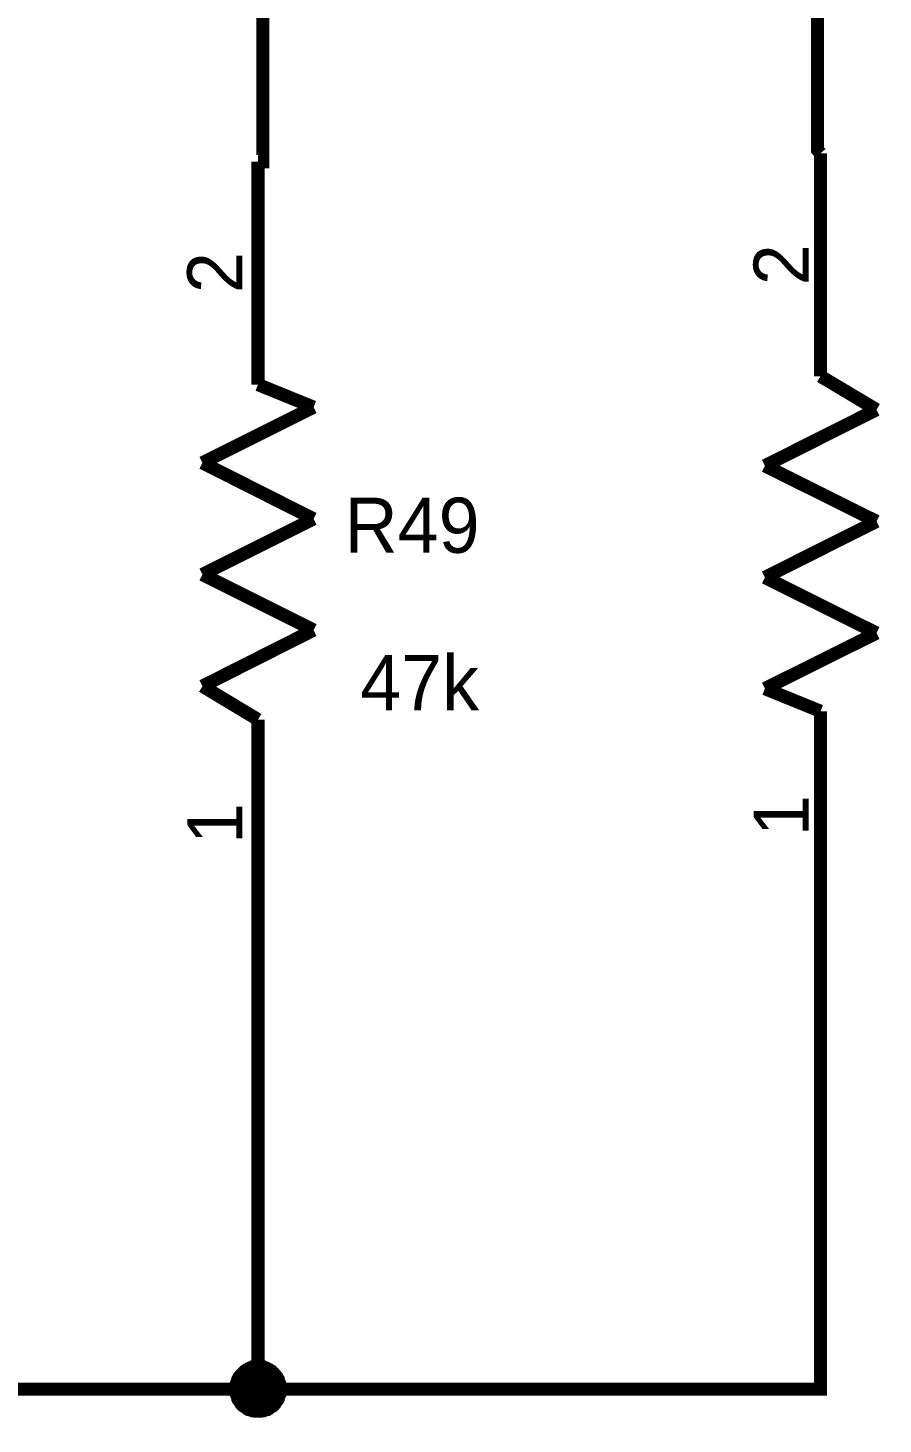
# Model space of a CAD drawing. Header units: millimetres. Extents: x 0 to 800, y 0 to 567.
# Drawn here: x 117.15 to 136.63, y 228.52 to 260.31 of the extents above; entities that cross this region are included whole.
import ezdxf

# ---------------------------------------------------------------- set-up
doc = ezdxf.new("R2010")
doc.units = ezdxf.units.MM
doc.layers.add('Sheet', color=255, linetype='Continuous')

msp = doc.modelspace()

# ---------------------------------------------------------------- linework, layer by layer
at = {"layer": 'Sheet'}
for points, const_width in [([(135.202, 257.451), (135.134, 257.53), (135.134, 272.436), (134.955, 272.436)], 0.3), ([(122.501, 264.317), (122.501, 257.261), (122.389, 257.261)], 0.3), ([(135.202, 252.378), (135.202, 257.451)], 0.3), ([(122.389, 252.188), (122.389, 257.261)], 0.3), ([(122.389, 252.188), (122.389, 252.949)], 0.3), ([(135.202, 252.378), (135.202, 253.14)], 0.3), ([(135.202, 252.378), (136.478, 251.617)], 0.3), ([(123.655, 251.673), (122.389, 252.188)], 0.3), ([(121.124, 250.407), (123.655, 251.673)], 0.3), ([(136.478, 251.617), (133.936, 250.34)], 0.3), ([(123.655, 249.13), (121.124, 250.407)], 0.3), ([(133.936, 250.34), (136.478, 249.074)], 0.3), ([(121.124, 247.865), (123.655, 249.13)], 0.3), ([(136.478, 249.074), (133.936, 247.798)], 0.3), ([(123.655, 246.599), (121.124, 247.865)], 0.3), ([(133.936, 247.798), (136.478, 246.532)], 0.3), ([(121.124, 245.322), (123.655, 246.599)], 0.3), ([(136.478, 246.532), (133.936, 245.266)], 0.3), ([(122.389, 244.561), (121.124, 245.322)], 0.3), ([(133.936, 245.266), (135.202, 244.751)], 0.3), ([(135.202, 244.751), (135.202, 239.678)], 0.3), ([(135.202, 244.751), (135.202, 243.99)], 0.3), ([(122.389, 244.561), (122.389, 239.488)], 0.3), ([(122.389, 244.561), (122.389, 243.799)], 0.3), ([(135.202, 239.678), (135.202, 229.319), (122.389, 229.319)], 0.3), ([(122.389, 229.319), (122.389, 239.488)], 0.3), ([(121.885, 229.319), (121.885, 229.341), (121.885, 229.375), (121.897, 229.397), (121.897, 229.419), (121.897, 229.442), (121.908, 229.475), (121.919, 229.498), (121.93, 229.52), (121.93, 229.543), (121.941, 229.565), (121.953, 229.587), (121.975, 229.61), (121.986, 229.621), (121.997, 229.643), (122.02, 229.666), (122.031, 229.677), (122.053, 229.699), (122.065, 229.711), (122.087, 229.733), (122.109, 229.744), (122.132, 229.755), (122.143, 229.767), (122.165, 229.778), (122.188, 229.789), (122.21, 229.8), (122.244, 229.811), (122.266, 229.823), (122.289, 229.823), (122.311, 229.823), (122.333, 229.834), (122.367, 229.834), (122.389, 229.834)], 0.3), ([(121.885, 229.319), (121.885, 229.341), (121.885, 229.375), (121.897, 229.397), (121.897, 229.419), (121.897, 229.442), (121.908, 229.475), (121.919, 229.498), (121.93, 229.52), (121.93, 229.543), (121.941, 229.565), (121.953, 229.587), (121.975, 229.61), (121.986, 229.621), (121.997, 229.643), (122.02, 229.666), (122.031, 229.677), (122.053, 229.699), (122.065, 229.711), (122.087, 229.733), (122.109, 229.744), (122.132, 229.755), (122.143, 229.767), (122.165, 229.778), (122.188, 229.789), (122.21, 229.8), (122.244, 229.811), (122.266, 229.823), (122.289, 229.823), (122.311, 229.823), (122.333, 229.834), (122.367, 229.834), (122.389, 229.834)], 0.3), ([(121.885, 229.319), (121.885, 229.341), (121.885, 229.375), (121.897, 229.397), (121.897, 229.419), (121.897, 229.442), (121.908, 229.475), (121.919, 229.498), (121.93, 229.52), (121.93, 229.543), (121.941, 229.565), (121.953, 229.587), (121.975, 229.61), (121.986, 229.621), (121.997, 229.643), (122.02, 229.666), (122.031, 229.677), (122.053, 229.699), (122.065, 229.711), (122.087, 229.733), (122.109, 229.744), (122.132, 229.755), (122.143, 229.767), (122.165, 229.778), (122.188, 229.789), (122.21, 229.8), (122.244, 229.811), (122.266, 229.823), (122.289, 229.823), (122.311, 229.823), (122.333, 229.834), (122.367, 229.834), (122.389, 229.834)], 0.3), ([(121.885, 229.319), (121.885, 229.341), (121.885, 229.375), (121.897, 229.397), (121.897, 229.419), (121.897, 229.442), (121.908, 229.475), (121.919, 229.498), (121.93, 229.52), (121.93, 229.543), (121.941, 229.565), (121.953, 229.587), (121.975, 229.61), (121.986, 229.621), (121.997, 229.643), (122.02, 229.666), (122.031, 229.677), (122.053, 229.699), (122.065, 229.711), (122.087, 229.733), (122.109, 229.744), (122.132, 229.755), (122.143, 229.767), (122.165, 229.778), (122.188, 229.789), (122.21, 229.8), (122.244, 229.811), (122.266, 229.823), (122.289, 229.823), (122.311, 229.823), (122.333, 229.834), (122.367, 229.834), (122.389, 229.834)], 0.3), ([(121.885, 229.319), (121.885, 229.341), (121.885, 229.375), (121.897, 229.397), (121.897, 229.419), (121.897, 229.442), (121.908, 229.475), (121.919, 229.498), (121.93, 229.52), (121.93, 229.543), (121.941, 229.565), (121.953, 229.587), (121.975, 229.61), (121.986, 229.621), (121.997, 229.643), (122.02, 229.666), (122.031, 229.677), (122.053, 229.699), (122.065, 229.711), (122.087, 229.733), (122.109, 229.744), (122.132, 229.755), (122.143, 229.767), (122.165, 229.778), (122.188, 229.789), (122.21, 229.8), (122.244, 229.811), (122.266, 229.823), (122.289, 229.823), (122.311, 229.823), (122.333, 229.834), (122.367, 229.834), (122.389, 229.834)], 0.3), ([(121.885, 229.319), (121.885, 229.341), (121.885, 229.375), (121.897, 229.397), (121.897, 229.419), (121.897, 229.442), (121.908, 229.475), (121.919, 229.498), (121.93, 229.52), (121.93, 229.543), (121.941, 229.565), (121.953, 229.587), (121.975, 229.61), (121.986, 229.621), (121.997, 229.643), (122.02, 229.666), (122.031, 229.677), (122.053, 229.699), (122.065, 229.711), (122.087, 229.733), (122.109, 229.744), (122.132, 229.755), (122.143, 229.767), (122.165, 229.778), (122.188, 229.789), (122.21, 229.8), (122.244, 229.811), (122.266, 229.823), (122.289, 229.823), (122.311, 229.823), (122.333, 229.834), (122.367, 229.834), (122.389, 229.834)], 0.3), ([(121.885, 229.319), (121.885, 229.341), (121.885, 229.375), (121.897, 229.397), (121.897, 229.419), (121.897, 229.442), (121.908, 229.475), (121.919, 229.498), (121.93, 229.52), (121.93, 229.543), (121.941, 229.565), (121.953, 229.587), (121.975, 229.61), (121.986, 229.621), (121.997, 229.643), (122.02, 229.666), (122.031, 229.677), (122.053, 229.699), (122.065, 229.711), (122.087, 229.733), (122.109, 229.744), (122.132, 229.755), (122.143, 229.767), (122.165, 229.778), (122.188, 229.789), (122.21, 229.8), (122.244, 229.811), (122.266, 229.823), (122.289, 229.823), (122.311, 229.823), (122.333, 229.834), (122.367, 229.834), (122.389, 229.834)], 0.0991), ([(121.885, 229.319), (121.885, 229.341), (121.885, 229.375), (121.897, 229.397), (121.897, 229.419), (121.897, 229.442), (121.908, 229.475), (121.919, 229.498), (121.93, 229.52), (121.93, 229.543), (121.941, 229.565), (121.953, 229.587), (121.975, 229.61), (121.986, 229.621), (121.997, 229.643), (122.02, 229.666), (122.031, 229.677), (122.053, 229.699), (122.065, 229.711), (122.087, 229.733), (122.109, 229.744), (122.132, 229.755), (122.143, 229.767), (122.165, 229.778), (122.188, 229.789), (122.21, 229.8), (122.244, 229.811), (122.266, 229.823), (122.289, 229.823), (122.311, 229.823), (122.333, 229.834), (122.367, 229.834), (122.389, 229.834)], 0.0991), ([(121.885, 229.319), (121.885, 229.341), (121.885, 229.375), (121.897, 229.397), (121.897, 229.419), (121.897, 229.442), (121.908, 229.475), (121.919, 229.498), (121.93, 229.52), (121.93, 229.543), (121.941, 229.565), (121.953, 229.587), (121.975, 229.61), (121.986, 229.621), (121.997, 229.643), (122.02, 229.666), (122.031, 229.677), (122.053, 229.699), (122.065, 229.711), (122.087, 229.733), (122.109, 229.744), (122.132, 229.755), (122.143, 229.767), (122.165, 229.778), (122.188, 229.789), (122.21, 229.8), (122.244, 229.811), (122.266, 229.823), (122.289, 229.823), (122.311, 229.823), (122.333, 229.834), (122.367, 229.834), (122.389, 229.834)], 0.0991), ([(121.885, 229.319), (121.885, 229.341), (121.885, 229.375), (121.897, 229.397), (121.897, 229.419), (121.897, 229.442), (121.908, 229.475), (121.919, 229.498), (121.93, 229.52), (121.93, 229.543), (121.941, 229.565), (121.953, 229.587), (121.975, 229.61), (121.986, 229.621), (121.997, 229.643), (122.02, 229.666), (122.031, 229.677), (122.053, 229.699), (122.065, 229.711), (122.087, 229.733), (122.109, 229.744), (122.132, 229.755), (122.143, 229.767), (122.165, 229.778), (122.188, 229.789), (122.21, 229.8), (122.244, 229.811), (122.266, 229.823), (122.289, 229.823), (122.311, 229.823), (122.333, 229.834), (122.367, 229.834), (122.389, 229.834)], 0.0991), ([(121.885, 229.319), (121.885, 229.341), (121.885, 229.375), (121.897, 229.397), (121.897, 229.419), (121.897, 229.442), (121.908, 229.475), (121.919, 229.498), (121.93, 229.52), (121.93, 229.543), (121.941, 229.565), (121.953, 229.587), (121.975, 229.61), (121.986, 229.621), (121.997, 229.643), (122.02, 229.666), (122.031, 229.677), (122.053, 229.699), (122.065, 229.711), (122.087, 229.733), (122.109, 229.744), (122.132, 229.755), (122.143, 229.767), (122.165, 229.778), (122.188, 229.789), (122.21, 229.8), (122.244, 229.811), (122.266, 229.823), (122.289, 229.823), (122.311, 229.823), (122.333, 229.834), (122.367, 229.834), (122.389, 229.834)], 0.0991), ([(121.885, 229.319), (121.885, 229.341), (121.885, 229.375), (121.897, 229.397), (121.897, 229.419), (121.897, 229.442), (121.908, 229.475), (121.919, 229.498), (121.93, 229.52), (121.93, 229.543), (121.941, 229.565), (121.953, 229.587), (121.975, 229.61), (121.986, 229.621), (121.997, 229.643), (122.02, 229.666), (122.031, 229.677), (122.053, 229.699), (122.065, 229.711), (122.087, 229.733), (122.109, 229.744), (122.132, 229.755), (122.143, 229.767), (122.165, 229.778), (122.188, 229.789), (122.21, 229.8), (122.244, 229.811), (122.266, 229.823), (122.289, 229.823), (122.311, 229.823), (122.333, 229.834), (122.367, 229.834), (122.389, 229.834)], 0.0991), ([(122.389, 229.834), (122.389, 229.834)], 0.3), ([(122.389, 229.834), (122.412, 229.834), (122.445, 229.834), (122.468, 229.823), (122.49, 229.823), (122.513, 229.823), (122.535, 229.811), (122.569, 229.8), (122.591, 229.789), (122.613, 229.778), (122.636, 229.767), (122.647, 229.755), (122.669, 229.744), (122.692, 229.733), (122.714, 229.711), (122.725, 229.699), (122.748, 229.677), (122.759, 229.666), (122.781, 229.643), (122.793, 229.621), (122.804, 229.61), (122.826, 229.587), (122.837, 229.565), (122.849, 229.543), (122.849, 229.52), (122.86, 229.498), (122.871, 229.475), (122.882, 229.442), (122.882, 229.419), (122.882, 229.397), (122.893, 229.375), (122.893, 229.341), (122.893, 229.319)], 0.3), ([(122.389, 229.834), (122.389, 229.834)], 0.3), ([(122.389, 229.834), (122.412, 229.834), (122.445, 229.834), (122.468, 229.823), (122.49, 229.823), (122.513, 229.823), (122.535, 229.811), (122.569, 229.8), (122.591, 229.789), (122.613, 229.778), (122.636, 229.767), (122.647, 229.755), (122.669, 229.744), (122.692, 229.733), (122.714, 229.711), (122.725, 229.699), (122.748, 229.677), (122.759, 229.666), (122.781, 229.643), (122.793, 229.621), (122.804, 229.61), (122.826, 229.587), (122.837, 229.565), (122.849, 229.543), (122.849, 229.52), (122.86, 229.498), (122.871, 229.475), (122.882, 229.442), (122.882, 229.419), (122.882, 229.397), (122.893, 229.375), (122.893, 229.341), (122.893, 229.319)], 0.3), ([(122.389, 229.834), (122.389, 229.834)], 0.3), ([(122.389, 229.834), (122.412, 229.834), (122.445, 229.834), (122.468, 229.823), (122.49, 229.823), (122.513, 229.823), (122.535, 229.811), (122.569, 229.8), (122.591, 229.789), (122.613, 229.778), (122.636, 229.767), (122.647, 229.755), (122.669, 229.744), (122.692, 229.733), (122.714, 229.711), (122.725, 229.699), (122.748, 229.677), (122.759, 229.666), (122.781, 229.643), (122.793, 229.621), (122.804, 229.61), (122.826, 229.587), (122.837, 229.565), (122.849, 229.543), (122.849, 229.52), (122.86, 229.498), (122.871, 229.475), (122.882, 229.442), (122.882, 229.419), (122.882, 229.397), (122.893, 229.375), (122.893, 229.341), (122.893, 229.319)], 0.3), ([(122.389, 229.834), (122.389, 229.834)], 0.3), ([(122.389, 229.834), (122.412, 229.834), (122.445, 229.834), (122.468, 229.823), (122.49, 229.823), (122.513, 229.823), (122.535, 229.811), (122.569, 229.8), (122.591, 229.789), (122.613, 229.778), (122.636, 229.767), (122.647, 229.755), (122.669, 229.744), (122.692, 229.733), (122.714, 229.711), (122.725, 229.699), (122.748, 229.677), (122.759, 229.666), (122.781, 229.643), (122.793, 229.621), (122.804, 229.61), (122.826, 229.587), (122.837, 229.565), (122.849, 229.543), (122.849, 229.52), (122.86, 229.498), (122.871, 229.475), (122.882, 229.442), (122.882, 229.419), (122.882, 229.397), (122.893, 229.375), (122.893, 229.341), (122.893, 229.319)], 0.3), ([(122.389, 229.834), (122.389, 229.834)], 0.3), ([(122.389, 229.834), (122.412, 229.834), (122.445, 229.834), (122.468, 229.823), (122.49, 229.823), (122.513, 229.823), (122.535, 229.811), (122.569, 229.8), (122.591, 229.789), (122.613, 229.778), (122.636, 229.767), (122.647, 229.755), (122.669, 229.744), (122.692, 229.733), (122.714, 229.711), (122.725, 229.699), (122.748, 229.677), (122.759, 229.666), (122.781, 229.643), (122.793, 229.621), (122.804, 229.61), (122.826, 229.587), (122.837, 229.565), (122.849, 229.543), (122.849, 229.52), (122.86, 229.498), (122.871, 229.475), (122.882, 229.442), (122.882, 229.419), (122.882, 229.397), (122.893, 229.375), (122.893, 229.341), (122.893, 229.319)], 0.3), ([(122.389, 229.834), (122.389, 229.834)], 0.3), ([(122.389, 229.834), (122.412, 229.834), (122.445, 229.834), (122.468, 229.823), (122.49, 229.823), (122.513, 229.823), (122.535, 229.811), (122.569, 229.8), (122.591, 229.789), (122.613, 229.778), (122.636, 229.767), (122.647, 229.755), (122.669, 229.744), (122.692, 229.733), (122.714, 229.711), (122.725, 229.699), (122.748, 229.677), (122.759, 229.666), (122.781, 229.643), (122.793, 229.621), (122.804, 229.61), (122.826, 229.587), (122.837, 229.565), (122.849, 229.543), (122.849, 229.52), (122.86, 229.498), (122.871, 229.475), (122.882, 229.442), (122.882, 229.419), (122.882, 229.397), (122.893, 229.375), (122.893, 229.341), (122.893, 229.319)], 0.3), ([(122.389, 229.834), (122.389, 229.834)], 0.0991), ([(122.389, 229.834), (122.412, 229.834), (122.445, 229.834), (122.468, 229.823), (122.49, 229.823), (122.513, 229.823), (122.535, 229.811), (122.569, 229.8), (122.591, 229.789), (122.613, 229.778), (122.636, 229.767), (122.647, 229.755), (122.669, 229.744), (122.692, 229.733), (122.714, 229.711), (122.725, 229.699), (122.748, 229.677), (122.759, 229.666), (122.781, 229.643), (122.793, 229.621), (122.804, 229.61), (122.826, 229.587), (122.837, 229.565), (122.849, 229.543), (122.849, 229.52), (122.86, 229.498), (122.871, 229.475), (122.882, 229.442), (122.882, 229.419), (122.882, 229.397), (122.893, 229.375), (122.893, 229.341), (122.893, 229.319)], 0.0991), ([(122.389, 229.834), (122.389, 229.834)], 0.0991), ([(122.389, 229.834), (122.412, 229.834), (122.445, 229.834), (122.468, 229.823), (122.49, 229.823), (122.513, 229.823), (122.535, 229.811), (122.569, 229.8), (122.591, 229.789), (122.613, 229.778), (122.636, 229.767), (122.647, 229.755), (122.669, 229.744), (122.692, 229.733), (122.714, 229.711), (122.725, 229.699), (122.748, 229.677), (122.759, 229.666), (122.781, 229.643), (122.793, 229.621), (122.804, 229.61), (122.826, 229.587), (122.837, 229.565), (122.849, 229.543), (122.849, 229.52), (122.86, 229.498), (122.871, 229.475), (122.882, 229.442), (122.882, 229.419), (122.882, 229.397), (122.893, 229.375), (122.893, 229.341), (122.893, 229.319)], 0.0991), ([(122.389, 229.834), (122.389, 229.834)], 0.0991), ([(122.389, 229.834), (122.412, 229.834), (122.445, 229.834), (122.468, 229.823), (122.49, 229.823), (122.513, 229.823), (122.535, 229.811), (122.569, 229.8), (122.591, 229.789), (122.613, 229.778), (122.636, 229.767), (122.647, 229.755), (122.669, 229.744), (122.692, 229.733), (122.714, 229.711), (122.725, 229.699), (122.748, 229.677), (122.759, 229.666), (122.781, 229.643), (122.793, 229.621), (122.804, 229.61), (122.826, 229.587), (122.837, 229.565), (122.849, 229.543), (122.849, 229.52), (122.86, 229.498), (122.871, 229.475), (122.882, 229.442), (122.882, 229.419), (122.882, 229.397), (122.893, 229.375), (122.893, 229.341), (122.893, 229.319)], 0.0991), ([(122.389, 229.834), (122.389, 229.834)], 0.0991), ([(122.389, 229.834), (122.412, 229.834), (122.445, 229.834), (122.468, 229.823), (122.49, 229.823), (122.513, 229.823), (122.535, 229.811), (122.569, 229.8), (122.591, 229.789), (122.613, 229.778), (122.636, 229.767), (122.647, 229.755), (122.669, 229.744), (122.692, 229.733), (122.714, 229.711), (122.725, 229.699), (122.748, 229.677), (122.759, 229.666), (122.781, 229.643), (122.793, 229.621), (122.804, 229.61), (122.826, 229.587), (122.837, 229.565), (122.849, 229.543), (122.849, 229.52), (122.86, 229.498), (122.871, 229.475), (122.882, 229.442), (122.882, 229.419), (122.882, 229.397), (122.893, 229.375), (122.893, 229.341), (122.893, 229.319)], 0.0991), ([(122.389, 229.834), (122.389, 229.834)], 0.0991), ([(122.389, 229.834), (122.412, 229.834), (122.445, 229.834), (122.468, 229.823), (122.49, 229.823), (122.513, 229.823), (122.535, 229.811), (122.569, 229.8), (122.591, 229.789), (122.613, 229.778), (122.636, 229.767), (122.647, 229.755), (122.669, 229.744), (122.692, 229.733), (122.714, 229.711), (122.725, 229.699), (122.748, 229.677), (122.759, 229.666), (122.781, 229.643), (122.793, 229.621), (122.804, 229.61), (122.826, 229.587), (122.837, 229.565), (122.849, 229.543), (122.849, 229.52), (122.86, 229.498), (122.871, 229.475), (122.882, 229.442), (122.882, 229.419), (122.882, 229.397), (122.893, 229.375), (122.893, 229.341), (122.893, 229.319)], 0.0991), ([(122.389, 229.834), (122.389, 229.834)], 0.0991), ([(122.389, 229.834), (122.412, 229.834), (122.445, 229.834), (122.468, 229.823), (122.49, 229.823), (122.513, 229.823), (122.535, 229.811), (122.569, 229.8), (122.591, 229.789), (122.613, 229.778), (122.636, 229.767), (122.647, 229.755), (122.669, 229.744), (122.692, 229.733), (122.714, 229.711), (122.725, 229.699), (122.748, 229.677), (122.759, 229.666), (122.781, 229.643), (122.793, 229.621), (122.804, 229.61), (122.826, 229.587), (122.837, 229.565), (122.849, 229.543), (122.849, 229.52), (122.86, 229.498), (122.871, 229.475), (122.882, 229.442), (122.882, 229.419), (122.882, 229.397), (122.893, 229.375), (122.893, 229.341), (122.893, 229.319)], 0.0991), ([(116.084, 219.922), (116.084, 229.263), (116.084, 229.319), (122.389, 229.319)], 0.3), ([(122.389, 228.815), (122.367, 228.815), (122.333, 228.815), (122.311, 228.826), (122.289, 228.826), (122.266, 228.826), (122.244, 228.837), (122.21, 228.848), (122.188, 228.859), (122.165, 228.859), (122.143, 228.871), (122.132, 228.882), (122.109, 228.904), (122.087, 228.915), (122.065, 228.927), (122.053, 228.949), (122.031, 228.96), (122.02, 228.983), (121.997, 228.994), (121.986, 229.016), (121.975, 229.039), (121.953, 229.061), (121.941, 229.072), (121.93, 229.095), (121.93, 229.117), (121.919, 229.139), (121.908, 229.173), (121.897, 229.195), (121.897, 229.218), (121.897, 229.24), (121.885, 229.263), (121.885, 229.296), (121.885, 229.319)], 0.3), ([(121.885, 229.319), (121.885, 229.319)], 0.3), ([(122.389, 228.815), (122.367, 228.815), (122.333, 228.815), (122.311, 228.826), (122.289, 228.826), (122.266, 228.826), (122.244, 228.837), (122.21, 228.848), (122.188, 228.859), (122.165, 228.859), (122.143, 228.871), (122.132, 228.882), (122.109, 228.904), (122.087, 228.915), (122.065, 228.927), (122.053, 228.949), (122.031, 228.96), (122.02, 228.983), (121.997, 228.994), (121.986, 229.016), (121.975, 229.039), (121.953, 229.061), (121.941, 229.072), (121.93, 229.095), (121.93, 229.117), (121.919, 229.139), (121.908, 229.173), (121.897, 229.195), (121.897, 229.218), (121.897, 229.24), (121.885, 229.263), (121.885, 229.296), (121.885, 229.319)], 0.3), ([(121.885, 229.319), (121.885, 229.319)], 0.3), ([(122.389, 228.815), (122.367, 228.815), (122.333, 228.815), (122.311, 228.826), (122.289, 228.826), (122.266, 228.826), (122.244, 228.837), (122.21, 228.848), (122.188, 228.859), (122.165, 228.859), (122.143, 228.871), (122.132, 228.882), (122.109, 228.904), (122.087, 228.915), (122.065, 228.927), (122.053, 228.949), (122.031, 228.96), (122.02, 228.983), (121.997, 228.994), (121.986, 229.016), (121.975, 229.039), (121.953, 229.061), (121.941, 229.072), (121.93, 229.095), (121.93, 229.117), (121.919, 229.139), (121.908, 229.173), (121.897, 229.195), (121.897, 229.218), (121.897, 229.24), (121.885, 229.263), (121.885, 229.296), (121.885, 229.319)], 0.3), ([(121.885, 229.319), (121.885, 229.319)], 0.3), ([(122.389, 228.815), (122.367, 228.815), (122.333, 228.815), (122.311, 228.826), (122.289, 228.826), (122.266, 228.826), (122.244, 228.837), (122.21, 228.848), (122.188, 228.859), (122.165, 228.859), (122.143, 228.871), (122.132, 228.882), (122.109, 228.904), (122.087, 228.915), (122.065, 228.927), (122.053, 228.949), (122.031, 228.96), (122.02, 228.983), (121.997, 228.994), (121.986, 229.016), (121.975, 229.039), (121.953, 229.061), (121.941, 229.072), (121.93, 229.095), (121.93, 229.117), (121.919, 229.139), (121.908, 229.173), (121.897, 229.195), (121.897, 229.218), (121.897, 229.24), (121.885, 229.263), (121.885, 229.296), (121.885, 229.319)], 0.3), ([(121.885, 229.319), (121.885, 229.319)], 0.3), ([(122.389, 228.815), (122.367, 228.815), (122.333, 228.815), (122.311, 228.826), (122.289, 228.826), (122.266, 228.826), (122.244, 228.837), (122.21, 228.848), (122.188, 228.859), (122.165, 228.859), (122.143, 228.871), (122.132, 228.882), (122.109, 228.904), (122.087, 228.915), (122.065, 228.927), (122.053, 228.949), (122.031, 228.96), (122.02, 228.983), (121.997, 228.994), (121.986, 229.016), (121.975, 229.039), (121.953, 229.061), (121.941, 229.072), (121.93, 229.095), (121.93, 229.117), (121.919, 229.139), (121.908, 229.173), (121.897, 229.195), (121.897, 229.218), (121.897, 229.24), (121.885, 229.263), (121.885, 229.296), (121.885, 229.319)], 0.3), ([(121.885, 229.319), (121.885, 229.319)], 0.3), ([(122.389, 228.815), (122.367, 228.815), (122.333, 228.815), (122.311, 228.826), (122.289, 228.826), (122.266, 228.826), (122.244, 228.837), (122.21, 228.848), (122.188, 228.859), (122.165, 228.859), (122.143, 228.871), (122.132, 228.882), (122.109, 228.904), (122.087, 228.915), (122.065, 228.927), (122.053, 228.949), (122.031, 228.96), (122.02, 228.983), (121.997, 228.994), (121.986, 229.016), (121.975, 229.039), (121.953, 229.061), (121.941, 229.072), (121.93, 229.095), (121.93, 229.117), (121.919, 229.139), (121.908, 229.173), (121.897, 229.195), (121.897, 229.218), (121.897, 229.24), (121.885, 229.263), (121.885, 229.296), (121.885, 229.319)], 0.3), ([(121.885, 229.319), (121.885, 229.319)], 0.3), ([(122.389, 228.815), (122.367, 228.815), (122.333, 228.815), (122.311, 228.826), (122.289, 228.826), (122.266, 228.826), (122.244, 228.837), (122.21, 228.848), (122.188, 228.859), (122.165, 228.859), (122.143, 228.871), (122.132, 228.882), (122.109, 228.904), (122.087, 228.915), (122.065, 228.927), (122.053, 228.949), (122.031, 228.96), (122.02, 228.983), (121.997, 228.994), (121.986, 229.016), (121.975, 229.039), (121.953, 229.061), (121.941, 229.072), (121.93, 229.095), (121.93, 229.117), (121.919, 229.139), (121.908, 229.173), (121.897, 229.195), (121.897, 229.218), (121.897, 229.24), (121.885, 229.263), (121.885, 229.296), (121.885, 229.319)], 0.0991), ([(121.885, 229.319), (121.885, 229.319)], 0.0991), ([(122.389, 228.815), (122.367, 228.815), (122.333, 228.815), (122.311, 228.826), (122.289, 228.826), (122.266, 228.826), (122.244, 228.837), (122.21, 228.848), (122.188, 228.859), (122.165, 228.859), (122.143, 228.871), (122.132, 228.882), (122.109, 228.904), (122.087, 228.915), (122.065, 228.927), (122.053, 228.949), (122.031, 228.96), (122.02, 228.983), (121.997, 228.994), (121.986, 229.016), (121.975, 229.039), (121.953, 229.061), (121.941, 229.072), (121.93, 229.095), (121.93, 229.117), (121.919, 229.139), (121.908, 229.173), (121.897, 229.195), (121.897, 229.218), (121.897, 229.24), (121.885, 229.263), (121.885, 229.296), (121.885, 229.319)], 0.0991), ([(121.885, 229.319), (121.885, 229.319)], 0.0991), ([(122.389, 228.815), (122.367, 228.815), (122.333, 228.815), (122.311, 228.826), (122.289, 228.826), (122.266, 228.826), (122.244, 228.837), (122.21, 228.848), (122.188, 228.859), (122.165, 228.859), (122.143, 228.871), (122.132, 228.882), (122.109, 228.904), (122.087, 228.915), (122.065, 228.927), (122.053, 228.949), (122.031, 228.96), (122.02, 228.983), (121.997, 228.994), (121.986, 229.016), (121.975, 229.039), (121.953, 229.061), (121.941, 229.072), (121.93, 229.095), (121.93, 229.117), (121.919, 229.139), (121.908, 229.173), (121.897, 229.195), (121.897, 229.218), (121.897, 229.24), (121.885, 229.263), (121.885, 229.296), (121.885, 229.319)], 0.0991), ([(121.885, 229.319), (121.885, 229.319)], 0.0991), ([(122.389, 228.815), (122.367, 228.815), (122.333, 228.815), (122.311, 228.826), (122.289, 228.826), (122.266, 228.826), (122.244, 228.837), (122.21, 228.848), (122.188, 228.859), (122.165, 228.859), (122.143, 228.871), (122.132, 228.882), (122.109, 228.904), (122.087, 228.915), (122.065, 228.927), (122.053, 228.949), (122.031, 228.96), (122.02, 228.983), (121.997, 228.994), (121.986, 229.016), (121.975, 229.039), (121.953, 229.061), (121.941, 229.072), (121.93, 229.095), (121.93, 229.117), (121.919, 229.139), (121.908, 229.173), (121.897, 229.195), (121.897, 229.218), (121.897, 229.24), (121.885, 229.263), (121.885, 229.296), (121.885, 229.319)], 0.0991), ([(121.885, 229.319), (121.885, 229.319)], 0.0991), ([(122.389, 228.815), (122.367, 228.815), (122.333, 228.815), (122.311, 228.826), (122.289, 228.826), (122.266, 228.826), (122.244, 228.837), (122.21, 228.848), (122.188, 228.859), (122.165, 228.859), (122.143, 228.871), (122.132, 228.882), (122.109, 228.904), (122.087, 228.915), (122.065, 228.927), (122.053, 228.949), (122.031, 228.96), (122.02, 228.983), (121.997, 228.994), (121.986, 229.016), (121.975, 229.039), (121.953, 229.061), (121.941, 229.072), (121.93, 229.095), (121.93, 229.117), (121.919, 229.139), (121.908, 229.173), (121.897, 229.195), (121.897, 229.218), (121.897, 229.24), (121.885, 229.263), (121.885, 229.296), (121.885, 229.319)], 0.0991), ([(121.885, 229.319), (121.885, 229.319)], 0.0991), ([(122.389, 228.815), (122.367, 228.815), (122.333, 228.815), (122.311, 228.826), (122.289, 228.826), (122.266, 228.826), (122.244, 228.837), (122.21, 228.848), (122.188, 228.859), (122.165, 228.859), (122.143, 228.871), (122.132, 228.882), (122.109, 228.904), (122.087, 228.915), (122.065, 228.927), (122.053, 228.949), (122.031, 228.96), (122.02, 228.983), (121.997, 228.994), (121.986, 229.016), (121.975, 229.039), (121.953, 229.061), (121.941, 229.072), (121.93, 229.095), (121.93, 229.117), (121.919, 229.139), (121.908, 229.173), (121.897, 229.195), (121.897, 229.218), (121.897, 229.24), (121.885, 229.263), (121.885, 229.296), (121.885, 229.319)], 0.0991), ([(121.885, 229.319), (121.885, 229.319)], 0.0991), ([(122.893, 229.319), (122.893, 229.296), (122.893, 229.263), (122.882, 229.24), (122.882, 229.218), (122.882, 229.195), (122.871, 229.173), (122.86, 229.139), (122.849, 229.117), (122.849, 229.095), (122.837, 229.072), (122.826, 229.061), (122.804, 229.039), (122.793, 229.016), (122.781, 228.994), (122.759, 228.983), (122.748, 228.96), (122.725, 228.949), (122.714, 228.927), (122.692, 228.915), (122.669, 228.904), (122.647, 228.882), (122.636, 228.871), (122.613, 228.859), (122.591, 228.859), (122.569, 228.848), (122.535, 228.837), (122.513, 228.826), (122.49, 228.826), (122.468, 228.826), (122.445, 228.815), (122.412, 228.815), (122.389, 228.815)], 0.3), ([(122.893, 229.319), (122.893, 229.296), (122.893, 229.263), (122.882, 229.24), (122.882, 229.218), (122.882, 229.195), (122.871, 229.173), (122.86, 229.139), (122.849, 229.117), (122.849, 229.095), (122.837, 229.072), (122.826, 229.061), (122.804, 229.039), (122.793, 229.016), (122.781, 228.994), (122.759, 228.983), (122.748, 228.96), (122.725, 228.949), (122.714, 228.927), (122.692, 228.915), (122.669, 228.904), (122.647, 228.882), (122.636, 228.871), (122.613, 228.859), (122.591, 228.859), (122.569, 228.848), (122.535, 228.837), (122.513, 228.826), (122.49, 228.826), (122.468, 228.826), (122.445, 228.815), (122.412, 228.815), (122.389, 228.815)], 0.3), ([(122.893, 229.319), (122.893, 229.296), (122.893, 229.263), (122.882, 229.24), (122.882, 229.218), (122.882, 229.195), (122.871, 229.173), (122.86, 229.139), (122.849, 229.117), (122.849, 229.095), (122.837, 229.072), (122.826, 229.061), (122.804, 229.039), (122.793, 229.016), (122.781, 228.994), (122.759, 228.983), (122.748, 228.96), (122.725, 228.949), (122.714, 228.927), (122.692, 228.915), (122.669, 228.904), (122.647, 228.882), (122.636, 228.871), (122.613, 228.859), (122.591, 228.859), (122.569, 228.848), (122.535, 228.837), (122.513, 228.826), (122.49, 228.826), (122.468, 228.826), (122.445, 228.815), (122.412, 228.815), (122.389, 228.815)], 0.3), ([(122.893, 229.319), (122.893, 229.296), (122.893, 229.263), (122.882, 229.24), (122.882, 229.218), (122.882, 229.195), (122.871, 229.173), (122.86, 229.139), (122.849, 229.117), (122.849, 229.095), (122.837, 229.072), (122.826, 229.061), (122.804, 229.039), (122.793, 229.016), (122.781, 228.994), (122.759, 228.983), (122.748, 228.96), (122.725, 228.949), (122.714, 228.927), (122.692, 228.915), (122.669, 228.904), (122.647, 228.882), (122.636, 228.871), (122.613, 228.859), (122.591, 228.859), (122.569, 228.848), (122.535, 228.837), (122.513, 228.826), (122.49, 228.826), (122.468, 228.826), (122.445, 228.815), (122.412, 228.815), (122.389, 228.815)], 0.3), ([(122.893, 229.319), (122.893, 229.296), (122.893, 229.263), (122.882, 229.24), (122.882, 229.218), (122.882, 229.195), (122.871, 229.173), (122.86, 229.139), (122.849, 229.117), (122.849, 229.095), (122.837, 229.072), (122.826, 229.061), (122.804, 229.039), (122.793, 229.016), (122.781, 228.994), (122.759, 228.983), (122.748, 228.96), (122.725, 228.949), (122.714, 228.927), (122.692, 228.915), (122.669, 228.904), (122.647, 228.882), (122.636, 228.871), (122.613, 228.859), (122.591, 228.859), (122.569, 228.848), (122.535, 228.837), (122.513, 228.826), (122.49, 228.826), (122.468, 228.826), (122.445, 228.815), (122.412, 228.815), (122.389, 228.815)], 0.3), ([(122.893, 229.319), (122.893, 229.296), (122.893, 229.263), (122.882, 229.24), (122.882, 229.218), (122.882, 229.195), (122.871, 229.173), (122.86, 229.139), (122.849, 229.117), (122.849, 229.095), (122.837, 229.072), (122.826, 229.061), (122.804, 229.039), (122.793, 229.016), (122.781, 228.994), (122.759, 228.983), (122.748, 228.96), (122.725, 228.949), (122.714, 228.927), (122.692, 228.915), (122.669, 228.904), (122.647, 228.882), (122.636, 228.871), (122.613, 228.859), (122.591, 228.859), (122.569, 228.848), (122.535, 228.837), (122.513, 228.826), (122.49, 228.826), (122.468, 228.826), (122.445, 228.815), (122.412, 228.815), (122.389, 228.815)], 0.3), ([(122.893, 229.319), (122.893, 229.296), (122.893, 229.263), (122.882, 229.24), (122.882, 229.218), (122.882, 229.195), (122.871, 229.173), (122.86, 229.139), (122.849, 229.117), (122.849, 229.095), (122.837, 229.072), (122.826, 229.061), (122.804, 229.039), (122.793, 229.016), (122.781, 228.994), (122.759, 228.983), (122.748, 228.96), (122.725, 228.949), (122.714, 228.927), (122.692, 228.915), (122.669, 228.904), (122.647, 228.882), (122.636, 228.871), (122.613, 228.859), (122.591, 228.859), (122.569, 228.848), (122.535, 228.837), (122.513, 228.826), (122.49, 228.826), (122.468, 228.826), (122.445, 228.815), (122.412, 228.815), (122.389, 228.815)], 0.0991), ([(122.893, 229.319), (122.893, 229.296), (122.893, 229.263), (122.882, 229.24), (122.882, 229.218), (122.882, 229.195), (122.871, 229.173), (122.86, 229.139), (122.849, 229.117), (122.849, 229.095), (122.837, 229.072), (122.826, 229.061), (122.804, 229.039), (122.793, 229.016), (122.781, 228.994), (122.759, 228.983), (122.748, 228.96), (122.725, 228.949), (122.714, 228.927), (122.692, 228.915), (122.669, 228.904), (122.647, 228.882), (122.636, 228.871), (122.613, 228.859), (122.591, 228.859), (122.569, 228.848), (122.535, 228.837), (122.513, 228.826), (122.49, 228.826), (122.468, 228.826), (122.445, 228.815), (122.412, 228.815), (122.389, 228.815)], 0.0991), ([(122.893, 229.319), (122.893, 229.296), (122.893, 229.263), (122.882, 229.24), (122.882, 229.218), (122.882, 229.195), (122.871, 229.173), (122.86, 229.139), (122.849, 229.117), (122.849, 229.095), (122.837, 229.072), (122.826, 229.061), (122.804, 229.039), (122.793, 229.016), (122.781, 228.994), (122.759, 228.983), (122.748, 228.96), (122.725, 228.949), (122.714, 228.927), (122.692, 228.915), (122.669, 228.904), (122.647, 228.882), (122.636, 228.871), (122.613, 228.859), (122.591, 228.859), (122.569, 228.848), (122.535, 228.837), (122.513, 228.826), (122.49, 228.826), (122.468, 228.826), (122.445, 228.815), (122.412, 228.815), (122.389, 228.815)], 0.0991), ([(122.893, 229.319), (122.893, 229.296), (122.893, 229.263), (122.882, 229.24), (122.882, 229.218), (122.882, 229.195), (122.871, 229.173), (122.86, 229.139), (122.849, 229.117), (122.849, 229.095), (122.837, 229.072), (122.826, 229.061), (122.804, 229.039), (122.793, 229.016), (122.781, 228.994), (122.759, 228.983), (122.748, 228.96), (122.725, 228.949), (122.714, 228.927), (122.692, 228.915), (122.669, 228.904), (122.647, 228.882), (122.636, 228.871), (122.613, 228.859), (122.591, 228.859), (122.569, 228.848), (122.535, 228.837), (122.513, 228.826), (122.49, 228.826), (122.468, 228.826), (122.445, 228.815), (122.412, 228.815), (122.389, 228.815)], 0.0991), ([(122.893, 229.319), (122.893, 229.296), (122.893, 229.263), (122.882, 229.24), (122.882, 229.218), (122.882, 229.195), (122.871, 229.173), (122.86, 229.139), (122.849, 229.117), (122.849, 229.095), (122.837, 229.072), (122.826, 229.061), (122.804, 229.039), (122.793, 229.016), (122.781, 228.994), (122.759, 228.983), (122.748, 228.96), (122.725, 228.949), (122.714, 228.927), (122.692, 228.915), (122.669, 228.904), (122.647, 228.882), (122.636, 228.871), (122.613, 228.859), (122.591, 228.859), (122.569, 228.848), (122.535, 228.837), (122.513, 228.826), (122.49, 228.826), (122.468, 228.826), (122.445, 228.815), (122.412, 228.815), (122.389, 228.815)], 0.0991), ([(122.893, 229.319), (122.893, 229.296), (122.893, 229.263), (122.882, 229.24), (122.882, 229.218), (122.882, 229.195), (122.871, 229.173), (122.86, 229.139), (122.849, 229.117), (122.849, 229.095), (122.837, 229.072), (122.826, 229.061), (122.804, 229.039), (122.793, 229.016), (122.781, 228.994), (122.759, 228.983), (122.748, 228.96), (122.725, 228.949), (122.714, 228.927), (122.692, 228.915), (122.669, 228.904), (122.647, 228.882), (122.636, 228.871), (122.613, 228.859), (122.591, 228.859), (122.569, 228.848), (122.535, 228.837), (122.513, 228.826), (122.49, 228.826), (122.468, 228.826), (122.445, 228.815), (122.412, 228.815), (122.389, 228.815)], 0.0991), ([(122.893, 229.319), (122.893, 229.319), (122.893, 229.319), (122.893, 229.319), (122.893, 229.319), (122.893, 229.319), (122.893, 229.319), (122.893, 229.319), (122.893, 229.319), (122.893, 229.319), (122.893, 229.319), (122.893, 229.319), (122.893, 229.319), (122.893, 229.319), (122.893, 229.319), (122.893, 229.319), (122.893, 229.319), (122.893, 229.319), (122.893, 229.319), (122.893, 229.319), (122.893, 229.319), (122.893, 229.319), (122.893, 229.319), (122.893, 229.319), (122.893, 229.319), (122.893, 229.319), (122.893, 229.319), (122.893, 229.319), (122.893, 229.319), (122.893, 229.319), (122.893, 229.319), (122.893, 229.319), (122.893, 229.319)], 0.3), ([(122.893, 229.319), (122.893, 229.319)], 0.3), ([(122.893, 229.319), (122.893, 229.319), (122.893, 229.319), (122.893, 229.319), (122.893, 229.319), (122.893, 229.319), (122.893, 229.319), (122.893, 229.319), (122.893, 229.319), (122.893, 229.319), (122.893, 229.319), (122.893, 229.319), (122.893, 229.319), (122.893, 229.319), (122.893, 229.319), (122.893, 229.319), (122.893, 229.319), (122.893, 229.319), (122.893, 229.319), (122.893, 229.319), (122.893, 229.319), (122.893, 229.319), (122.893, 229.319), (122.893, 229.319), (122.893, 229.319), (122.893, 229.319), (122.893, 229.319), (122.893, 229.319), (122.893, 229.319), (122.893, 229.319), (122.893, 229.319), (122.893, 229.319), (122.893, 229.319)], 0.3), ([(122.893, 229.319), (122.893, 229.319)], 0.3), ([(122.893, 229.319), (122.893, 229.319), (122.893, 229.319), (122.893, 229.319), (122.893, 229.319), (122.893, 229.319), (122.893, 229.319), (122.893, 229.319), (122.893, 229.319), (122.893, 229.319), (122.893, 229.319), (122.893, 229.319), (122.893, 229.319), (122.893, 229.319), (122.893, 229.319), (122.893, 229.319), (122.893, 229.319), (122.893, 229.319), (122.893, 229.319), (122.893, 229.319), (122.893, 229.319), (122.893, 229.319), (122.893, 229.319), (122.893, 229.319), (122.893, 229.319), (122.893, 229.319), (122.893, 229.319), (122.893, 229.319), (122.893, 229.319), (122.893, 229.319), (122.893, 229.319), (122.893, 229.319), (122.893, 229.319)], 0.3), ([(122.893, 229.319), (122.893, 229.319)], 0.3), ([(122.893, 229.319), (122.893, 229.319), (122.893, 229.319), (122.893, 229.319), (122.893, 229.319), (122.893, 229.319), (122.893, 229.319), (122.893, 229.319), (122.893, 229.319), (122.893, 229.319), (122.893, 229.319), (122.893, 229.319), (122.893, 229.319), (122.893, 229.319), (122.893, 229.319), (122.893, 229.319), (122.893, 229.319), (122.893, 229.319), (122.893, 229.319), (122.893, 229.319), (122.893, 229.319), (122.893, 229.319), (122.893, 229.319), (122.893, 229.319), (122.893, 229.319), (122.893, 229.319), (122.893, 229.319), (122.893, 229.319), (122.893, 229.319), (122.893, 229.319), (122.893, 229.319), (122.893, 229.319), (122.893, 229.319)], 0.3), ([(122.893, 229.319), (122.893, 229.319)], 0.3), ([(122.893, 229.319), (122.893, 229.319), (122.893, 229.319), (122.893, 229.319), (122.893, 229.319), (122.893, 229.319), (122.893, 229.319), (122.893, 229.319), (122.893, 229.319), (122.893, 229.319), (122.893, 229.319), (122.893, 229.319), (122.893, 229.319), (122.893, 229.319), (122.893, 229.319), (122.893, 229.319), (122.893, 229.319), (122.893, 229.319), (122.893, 229.319), (122.893, 229.319), (122.893, 229.319), (122.893, 229.319), (122.893, 229.319), (122.893, 229.319), (122.893, 229.319), (122.893, 229.319), (122.893, 229.319), (122.893, 229.319), (122.893, 229.319), (122.893, 229.319), (122.893, 229.319), (122.893, 229.319), (122.893, 229.319)], 0.3), ([(122.893, 229.319), (122.893, 229.319)], 0.3), ([(122.893, 229.319), (122.893, 229.319), (122.893, 229.319), (122.893, 229.319), (122.893, 229.319), (122.893, 229.319), (122.893, 229.319), (122.893, 229.319), (122.893, 229.319), (122.893, 229.319), (122.893, 229.319), (122.893, 229.319), (122.893, 229.319), (122.893, 229.319), (122.893, 229.319), (122.893, 229.319), (122.893, 229.319), (122.893, 229.319), (122.893, 229.319), (122.893, 229.319), (122.893, 229.319), (122.893, 229.319), (122.893, 229.319), (122.893, 229.319), (122.893, 229.319), (122.893, 229.319), (122.893, 229.319), (122.893, 229.319), (122.893, 229.319), (122.893, 229.319), (122.893, 229.319), (122.893, 229.319), (122.893, 229.319)], 0.3), ([(122.893, 229.319), (122.893, 229.319)], 0.3), ([(122.893, 229.319), (122.893, 229.319), (122.893, 229.319), (122.893, 229.319), (122.893, 229.319), (122.893, 229.319), (122.893, 229.319), (122.893, 229.319), (122.893, 229.319), (122.893, 229.319), (122.893, 229.319), (122.893, 229.319), (122.893, 229.319), (122.893, 229.319), (122.893, 229.319), (122.893, 229.319), (122.893, 229.319), (122.893, 229.319), (122.893, 229.319), (122.893, 229.319), (122.893, 229.319), (122.893, 229.319), (122.893, 229.319), (122.893, 229.319), (122.893, 229.319), (122.893, 229.319), (122.893, 229.319), (122.893, 229.319), (122.893, 229.319), (122.893, 229.319), (122.893, 229.319), (122.893, 229.319), (122.893, 229.319)], 0.0991), ([(122.893, 229.319), (122.893, 229.319)], 0.0991), ([(122.893, 229.319), (122.893, 229.319), (122.893, 229.319), (122.893, 229.319), (122.893, 229.319), (122.893, 229.319), (122.893, 229.319), (122.893, 229.319), (122.893, 229.319), (122.893, 229.319), (122.893, 229.319), (122.893, 229.319), (122.893, 229.319), (122.893, 229.319), (122.893, 229.319), (122.893, 229.319), (122.893, 229.319), (122.893, 229.319), (122.893, 229.319), (122.893, 229.319), (122.893, 229.319), (122.893, 229.319), (122.893, 229.319), (122.893, 229.319), (122.893, 229.319), (122.893, 229.319), (122.893, 229.319), (122.893, 229.319), (122.893, 229.319), (122.893, 229.319), (122.893, 229.319), (122.893, 229.319), (122.893, 229.319)], 0.0991), ([(122.893, 229.319), (122.893, 229.319)], 0.0991), ([(122.893, 229.319), (122.893, 229.319), (122.893, 229.319), (122.893, 229.319), (122.893, 229.319), (122.893, 229.319), (122.893, 229.319), (122.893, 229.319), (122.893, 229.319), (122.893, 229.319), (122.893, 229.319), (122.893, 229.319), (122.893, 229.319), (122.893, 229.319), (122.893, 229.319), (122.893, 229.319), (122.893, 229.319), (122.893, 229.319), (122.893, 229.319), (122.893, 229.319), (122.893, 229.319), (122.893, 229.319), (122.893, 229.319), (122.893, 229.319), (122.893, 229.319), (122.893, 229.319), (122.893, 229.319), (122.893, 229.319), (122.893, 229.319), (122.893, 229.319), (122.893, 229.319), (122.893, 229.319), (122.893, 229.319)], 0.0991), ([(122.893, 229.319), (122.893, 229.319)], 0.0991), ([(122.893, 229.319), (122.893, 229.319), (122.893, 229.319), (122.893, 229.319), (122.893, 229.319), (122.893, 229.319), (122.893, 229.319), (122.893, 229.319), (122.893, 229.319), (122.893, 229.319), (122.893, 229.319), (122.893, 229.319), (122.893, 229.319), (122.893, 229.319), (122.893, 229.319), (122.893, 229.319), (122.893, 229.319), (122.893, 229.319), (122.893, 229.319), (122.893, 229.319), (122.893, 229.319), (122.893, 229.319), (122.893, 229.319), (122.893, 229.319), (122.893, 229.319), (122.893, 229.319), (122.893, 229.319), (122.893, 229.319), (122.893, 229.319), (122.893, 229.319), (122.893, 229.319), (122.893, 229.319), (122.893, 229.319)], 0.0991), ([(122.893, 229.319), (122.893, 229.319)], 0.0991), ([(122.893, 229.319), (122.893, 229.319), (122.893, 229.319), (122.893, 229.319), (122.893, 229.319), (122.893, 229.319), (122.893, 229.319), (122.893, 229.319), (122.893, 229.319), (122.893, 229.319), (122.893, 229.319), (122.893, 229.319), (122.893, 229.319), (122.893, 229.319), (122.893, 229.319), (122.893, 229.319), (122.893, 229.319), (122.893, 229.319), (122.893, 229.319), (122.893, 229.319), (122.893, 229.319), (122.893, 229.319), (122.893, 229.319), (122.893, 229.319), (122.893, 229.319), (122.893, 229.319), (122.893, 229.319), (122.893, 229.319), (122.893, 229.319), (122.893, 229.319), (122.893, 229.319), (122.893, 229.319), (122.893, 229.319)], 0.0991), ([(122.893, 229.319), (122.893, 229.319)], 0.0991), ([(122.893, 229.319), (122.893, 229.319), (122.893, 229.319), (122.893, 229.319), (122.893, 229.319), (122.893, 229.319), (122.893, 229.319), (122.893, 229.319), (122.893, 229.319), (122.893, 229.319), (122.893, 229.319), (122.893, 229.319), (122.893, 229.319), (122.893, 229.319), (122.893, 229.319), (122.893, 229.319), (122.893, 229.319), (122.893, 229.319), (122.893, 229.319), (122.893, 229.319), (122.893, 229.319), (122.893, 229.319), (122.893, 229.319), (122.893, 229.319), (122.893, 229.319), (122.893, 229.319), (122.893, 229.319), (122.893, 229.319), (122.893, 229.319), (122.893, 229.319), (122.893, 229.319), (122.893, 229.319), (122.893, 229.319)], 0.0991), ([(122.893, 229.319), (122.893, 229.319)], 0.0991)]:
    msp.add_lwpolyline(points, dxfattribs=dict(at, const_width=const_width))
at = {"layer": 'Sheet', "const_width": 0.508}
msp.add_lwpolyline([(122.131, 229.328, 1), (122.639, 229.328, 1)], format="xyb", close=True, dxfattribs=at)

# ---------------------------------------------------------------- texts
at = {"layer": 'Sheet'}
for s, p in [('2', (134.933, 254.45)), ('2', (122.031, 254.271)), ('1', (122.031, 241.727)), ('1', (134.933, 241.907))]:
    msp.add_text(s, height=1.254, rotation=90, dxfattribs=at).set_placement(p)
for s, p in [('R49', (124.36, 248.358)), ('47k', (124.719, 244.774))]:
    msp.add_text(s, height=1.2543, dxfattribs=at).set_placement(p)

doc.saveas('drawing.dxf')
